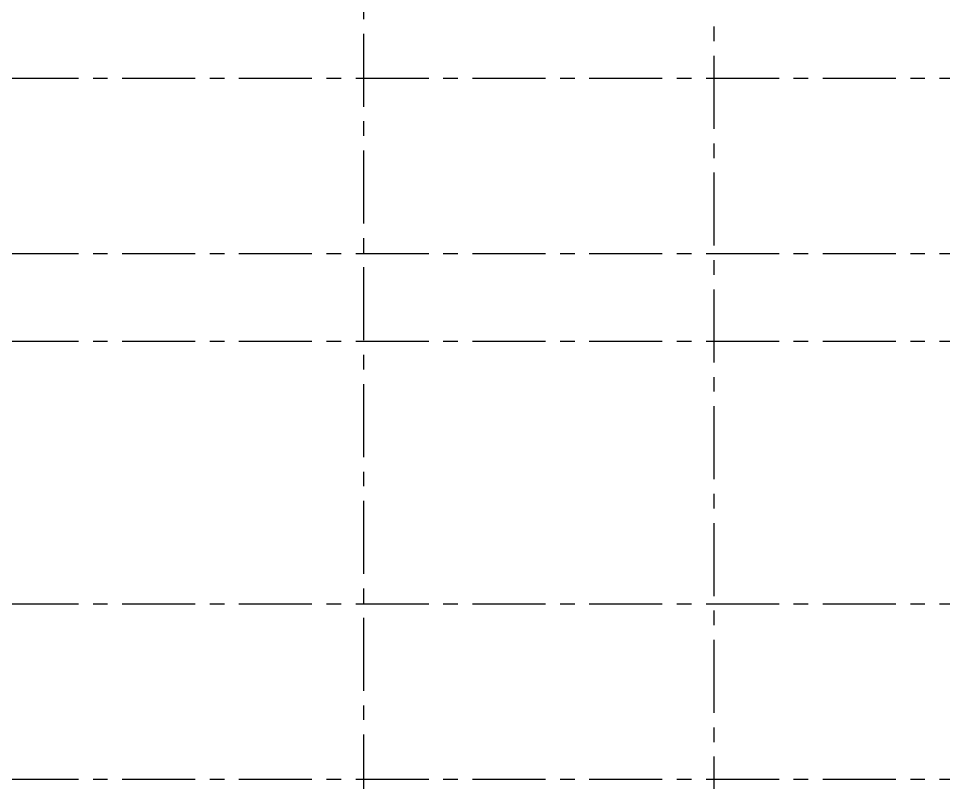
# Model space of a CAD drawing. Header units: millimetres. Extents: x -8689834 to 9419935, y -117443 to 166298.
# Drawn here: x -323082 to -307238, y 91542 to 104623 of the extents above; entities that cross this region are included whole.
import ezdxf
from ezdxf import colors
from ezdxf.entities.mleader import LeaderData, LeaderLine
from ezdxf.math import Vec2, Vec3

# ---------------------------------------------------------------- set-up
doc = ezdxf.new("R2010")
doc.units = ezdxf.units.MM
doc.header["$MEASUREMENT"] = 0
doc.linetypes.add('CENTER', pattern=[2, 1.25, -0.25, 0.25, -0.25])
doc.layers.get('0').update_dxf_attribs({"color": 250, "lineweight": 9})
doc.layers.add('АР_Кровля дорожки', color=245, linetype='Continuous')
doc.layers.add('АР_Оси', color=195, linetype='Continuous', lineweight=9)
doc.layers.add('АР_Отметки', color=250, linetype='Continuous', lineweight=15)
doc.styles.add('ISOCPEUR', font='isocpeur.ttf', dxfattribs={"width": 0.7})

# ---------------------------------------------------------------- blocks, each defined once
blk = doc.blocks.new('_DotSmall')
at = {"color": 0, "linetype": 'ByBlock', "const_width": 0.5}
blk.add_lwpolyline([(-0.0625, 0, 1), (0.0625, 0, 1)], format="xyb", close=True, dxfattribs=at)
blk = doc.blocks.new('Подложка')
at = {"layer": 'АР_Оси', "color": 7, "linetype": 'CENTER', "ltscale": 1000}
for p, q in [((-317172.1, 134363.2), (-317172.1, 78630.8)), ((-311172.1, 133984.9), (-311172.1, 78252.6)), ((-359305.8, 103600.7), (-276127.4, 103600.7)), ((-359305.8, 100600.7), (-276127.4, 100600.7)), ((-359305.8, 99100.7), (-276127.4, 99100.7)), ((-359305.8, 94600.7), (-276127.4, 94600.7)), ((-359305.8, 91600.7), (-276127.4, 91600.7))]:
    blk.add_line(p, q, dxfattribs=at)
at = {"layer": 'АР_Отметки', "color": 7}
ml = blk.add_multileader_mtext('Standard', dxfattribs=at)
ml.set_content('{\\W0.8;-2,730}', color=7, style='ISOCPEUR')
ml.set_leader_properties(color=256, linetype='Continuous', lineweight=-1)
ml.set_arrow_properties(name='DOTSMALL')
ml.build(insert=Vec2(0, 0))
ml.multileader.update_dxf_attribs({"has_text_frame": 1, "text_left_attachment_type": 4, "text_right_attachment_type": 4, "dogleg_length": 100, "arrow_head_size": 180})
ctx = ml.context
ctx.base_point, ctx.char_height, ctx.arrow_head_size, ctx.landing_gap_size, ctx.plane_origin = Vec3(-314791.3, 121809, 0), 250, 180, 50, Vec3(-319449.8, 117956.7, 0)
ctx.left_attachment, ctx.right_attachment = 4, 4
notes = []
notes.append((ctx, [(0, (0, 0, 0), (0, 0), (1, 0), 1, [])]))
ctx.mtext.insert, ctx.mtext.width, ctx.mtext.defined_height, ctx.mtext.line_spacing_style, ctx.mtext.flow_direction = Vec3(-314741.3, 122142.4, 0), 769.989, 343.9, 2, 5
ml = blk.add_multileader_mtext('Standard', dxfattribs=at)
ml.set_content('{\\W0.8;-2,430}', color=7, style='ISOCPEUR')
ml.set_leader_properties(color=256, linetype='Continuous', lineweight=-1)
ml.set_arrow_properties(name='DOTSMALL')
ml.build(insert=Vec2(0, 0))
ml.multileader.update_dxf_attribs({"has_text_frame": 1, "text_left_attachment_type": 4, "text_right_attachment_type": 4, "dogleg_length": 100, "arrow_head_size": 180})
ctx = ml.context
ctx.base_point, ctx.char_height, ctx.arrow_head_size, ctx.landing_gap_size, ctx.plane_origin = Vec3(-336711.9, 117132.7), 250, 180, 50, Vec3(-335659.2, 115477.5)
ctx.left_attachment, ctx.right_attachment = 4, 4
notes.append((ctx, [(0, (0, 0, 0), (0, 0), (1, 0), 1, [])]))
ctx.mtext.insert, ctx.mtext.width, ctx.mtext.line_spacing_style, ctx.mtext.flow_direction = Vec3(-336661.9, 117466), 852.697, 2, 5
ml = blk.add_multileader_mtext('Standard', dxfattribs=at)
ml.set_content('{\\W0.8;-2,730}', color=7, style='ISOCPEUR')
ml.set_leader_properties(color=256, linetype='Continuous', lineweight=-1)
ml.set_arrow_properties(name='DOTSMALL')
ml.build(insert=Vec2(0, 0))
ml.multileader.update_dxf_attribs({"has_text_frame": 1, "text_left_attachment_type": 4, "text_right_attachment_type": 4, "dogleg_length": 100, "arrow_head_size": 180})
ctx = ml.context
ctx.base_point, ctx.char_height, ctx.arrow_head_size, ctx.landing_gap_size, ctx.plane_origin = Vec3(-346371.4, 101933.6), 250, 180, 50, Vec3(-346327.7, 100655.5)
ctx.left_attachment, ctx.right_attachment = 4, 4
notes.append((ctx, [(0, (0, 0, 0), (0, 0), (1, 0), 1, [])]))
ctx.mtext.insert, ctx.mtext.width, ctx.mtext.defined_height, ctx.mtext.line_spacing_style, ctx.mtext.flow_direction = Vec3(-346321.4, 102266.9), 769.989, 343.9, 2, 5
for ctx, leaders in notes:
    for number, flags, end, landing, length, lines in leaders:
        leader = LeaderData()
        leader.index, (leader.has_last_leader_line, leader.has_dogleg_vector, leader.attachment_direction) = number, flags
        leader.last_leader_point, leader.dogleg_vector, leader.dogleg_length = Vec3(end), Vec3(landing), length
        for number, points, colour, breaks in lines:
            line = LeaderLine()
            line.index, line.vertices, line.color, line.breaks = number, Vec3.list(points), colors.encode_raw_color(colour), breaks
            leader.lines.append(line)
        ctx.leaders.append(leader)

msp = doc.modelspace()

# ---------------------------------------------------------------- block references
at = {"layer": 'АР_Кровля дорожки', "color": 7}
msp.add_blockref('Подложка', (0, 0), dxfattribs=at)

doc.saveas('drawing.dxf')
